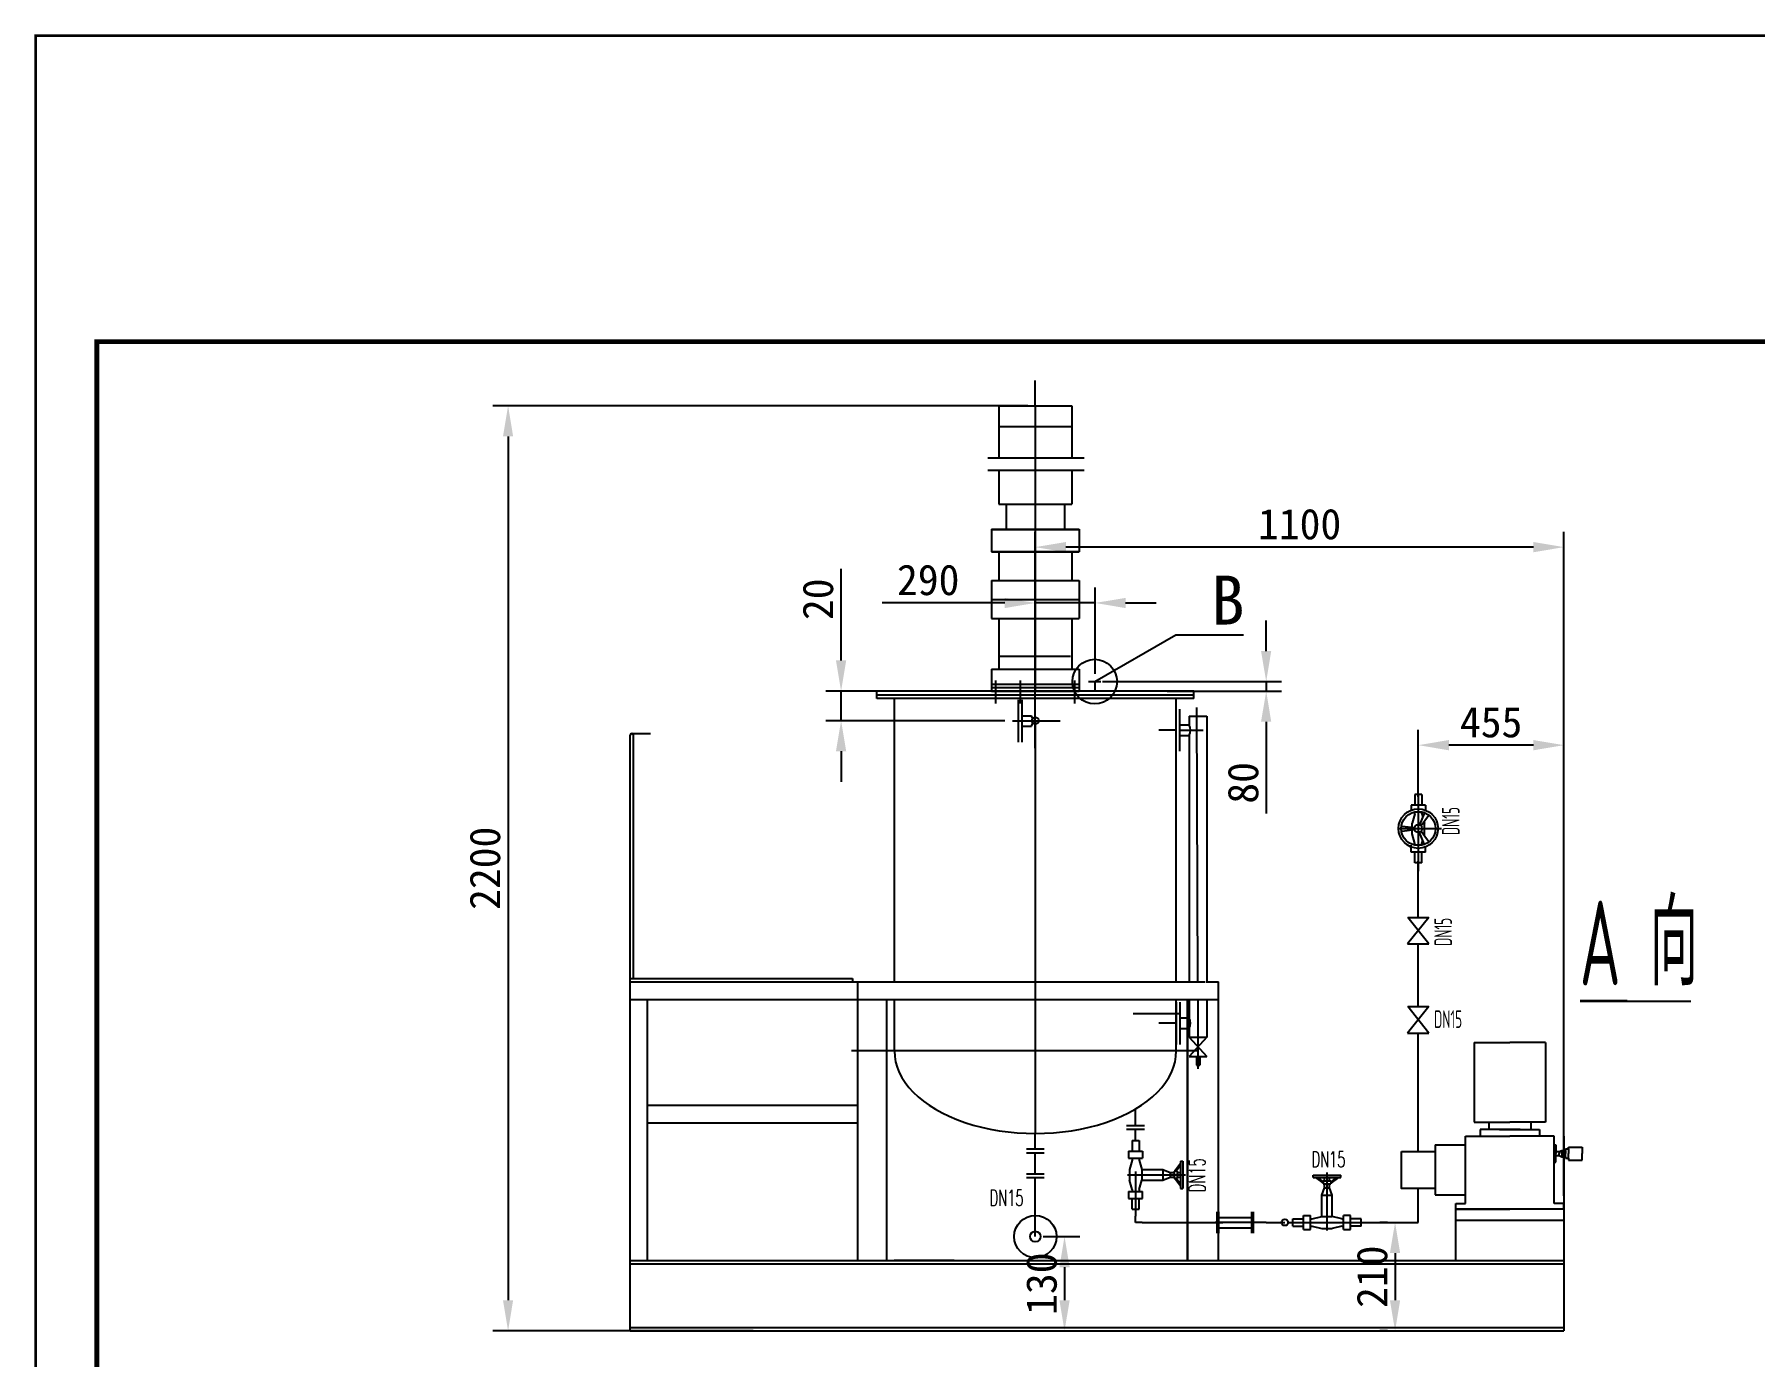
# Model space of a CAD drawing. Header units: millimetres. Extents: x 74 to 371, y 19 to 229.
# Drawn here: x 74.2 to 214.7, y 121.3 to 229.4 of the extents above; entities that cross this region are included whole.
import ezdxf
from ezdxf.enums import TextEntityAlignment as Align

# ---------------------------------------------------------------- set-up
doc = ezdxf.new("R2010")
doc.units = ezdxf.units.MM
doc.header["$PDMODE"] = 35
doc.layers.add('01-轮廓线', color=7, linetype='Continuous', lineweight=35)
doc.styles.add('HZ0', font='romans', dxfattribs={"width": 0.6, "bigfont": 'hztxt0'})
doc.styles.add('S', font='SimSun.ttf')
doc.styles.add('S1', font='isocp.shx', dxfattribs={"width": 0.6, "height": 4.5, "bigfont": 'chinese.shx'})
doc.dimstyles.new('ISO-25', dxfattribs={"dimtxt": 2.5, "dimasz": 2.5, "dimexe": 1.25, "dimexo": 0.625, "dimtad": 1, "dimtxsty": 'Standard', "dimcen": 2.5, "dimadec": 0, "dimazin": 0, "dimtfac": 1, "dimtmove": 0, "dimatfit": 3, "dimfxl": 0, "dimarcsym": 0})

# ---------------------------------------------------------------- blocks, each defined once
blk = doc.blocks.new('*D11')
at = {"color": 0, "lineweight": -2}
for p, q in [((155.96, 171.04), (155.96, 184.16)), ((160.84, 177.11), (160.84, 184.16)), ((153.46, 182.91), (143.46, 182.91)), ((160.84, 182.91), (155.96, 182.91)), ((163.34, 182.91), (165.84, 182.91))]:
    blk.add_line(p, q, dxfattribs=at)
at = {"color": 0}
for points in [[(153.46, 183.32), (153.46, 182.49), (155.96, 182.91)], [(163.34, 183.32), (163.34, 182.49), (160.84, 182.91)]]:
    blk.add_solid(points, dxfattribs=at)
at = {"layer": 'Defpoints', "color": 0}
for p in [(155.96, 182.91), (160.84, 176.48), (155.96, 170.42)]:
    blk.add_point(p, dxfattribs=at)
at = {"color": 0, "insert": (147.21, 184.78), "char_height": 2.5, "attachment_point": 5}
blk.add_mtext('\\A1;290', dxfattribs=at)
blk = doc.blocks.new('*D12')
at = {"color": 0, "lineweight": -2}
for p, q in [((187.26, 167.06), (187.26, 172.54)), ((199.16, 134.48), (199.16, 172.54)), ((196.66, 171.29), (189.76, 171.29))]:
    blk.add_line(p, q, dxfattribs=at)
at = {"color": 0}
for points in [[(189.76, 171.71), (189.76, 170.87), (187.26, 171.29)], [(196.66, 171.71), (196.66, 170.87), (199.16, 171.29)]]:
    blk.add_solid(points, dxfattribs=at)
at = {"layer": 'Defpoints', "color": 0}
for p in [(187.26, 171.29), (187.26, 166.44), (199.16, 133.85)]:
    blk.add_point(p, dxfattribs=at)
at = {"color": 0, "insert": (193.21, 173.16), "char_height": 2.5, "attachment_point": 5}
blk.add_mtext('\\A1;455', dxfattribs=at)
blk = doc.blocks.new('*D13')
at = {"color": 0, "lineweight": -2}
for p, q in [((155.96, 179.36), (155.96, 188.72)), ((199.16, 168.1), (199.16, 188.72)), ((196.66, 187.47), (158.46, 187.47))]:
    blk.add_line(p, q, dxfattribs=at)
at = {"color": 0}
for points in [[(158.46, 187.89), (158.46, 187.05), (155.96, 187.47)], [(196.66, 187.89), (196.66, 187.05), (199.16, 187.47)]]:
    blk.add_solid(points, dxfattribs=at)
at = {"layer": 'Defpoints', "color": 0}
for p in [(155.96, 187.47), (155.96, 178.73), (199.16, 167.48)]:
    blk.add_point(p, dxfattribs=at)
at = {"color": 0, "insert": (177.56, 189.34), "char_height": 2.5, "attachment_point": 5}
blk.add_mtext('\\A1;1100', dxfattribs=at)
blk = doc.blocks.new('*D14')
at = {"color": 0, "lineweight": -2}
for p, q in [((156.59, 131.14), (159.6, 131.14)), ((158.35, 128.64), (158.35, 125.94)), ((156.59, 123.44), (159.6, 123.44))]:
    blk.add_line(p, q, dxfattribs=at)
at = {"color": 0}
for points in [[(157.93, 128.64), (158.77, 128.64), (158.35, 131.14)], [(157.93, 125.94), (158.77, 125.94), (158.35, 123.44)]]:
    blk.add_solid(points, dxfattribs=at)
at = {"layer": 'Defpoints', "color": 0}
for p in [(155.96, 131.14), (155.96, 123.44), (158.35, 123.44)]:
    blk.add_point(p, dxfattribs=at)
at = {"color": 0, "insert": (156.48, 127.29), "char_height": 2.5, "attachment_point": 5, "rotation": 90}
blk.add_mtext('\\A1;130', dxfattribs=at)
blk = doc.blocks.new('*D15')
at = {"color": 0, "lineweight": -2}
for p, q in [((174.83, 178.98), (174.83, 181.48)), ((161.46, 176.48), (176.08, 176.48)), ((174.83, 176.48), (174.83, 175.71)), ((166.74, 175.71), (176.08, 175.71)), ((174.83, 173.21), (174.83, 165.71))]:
    blk.add_line(p, q, dxfattribs=at)
at = {"color": 0}
for points in [[(174.41, 178.98), (175.24, 178.98), (174.83, 176.48)], [(174.41, 173.21), (175.24, 173.21), (174.83, 175.71)]]:
    blk.add_solid(points, dxfattribs=at)
at = {"layer": 'Defpoints', "color": 0}
for p in [(160.84, 176.48), (166.12, 175.71), (174.83, 175.71)]:
    blk.add_point(p, dxfattribs=at)
at = {"color": 0, "insert": (172.95, 168.21), "char_height": 2.5, "attachment_point": 5, "rotation": 90}
blk.add_mtext('\\A1;80', dxfattribs=at)
blk = doc.blocks.new('*D16')
at = {"color": 0, "lineweight": -2}
for p, q in [((155.34, 199.02), (111.63, 199.02)), ((112.88, 196.52), (112.88, 125.94)), ((132.9, 123.44), (111.63, 123.44))]:
    blk.add_line(p, q, dxfattribs=at)
at = {"color": 0}
for points in [[(112.46, 196.52), (113.29, 196.52), (112.88, 199.02)], [(112.46, 125.94), (113.29, 125.94), (112.88, 123.44)]]:
    blk.add_solid(points, dxfattribs=at)
at = {"layer": 'Defpoints', "color": 0}
for p in [(155.96, 199.02), (112.88, 123.44), (133.53, 123.44)]:
    blk.add_point(p, dxfattribs=at)
at = {"color": 0, "insert": (111, 161.23), "char_height": 2.5, "attachment_point": 5, "rotation": 90}
blk.add_mtext('\\A1;2200', dxfattribs=at)
blk = doc.blocks.new('*D19')
at = {"color": 0, "lineweight": -2}
for p, q in [((140.09, 178.21), (140.09, 185.71)), ((149.67, 175.71), (138.84, 175.71)), ((140.09, 173.29), (140.09, 175.71)), ((153.46, 173.29), (138.84, 173.29)), ((140.09, 170.79), (140.09, 168.29))]:
    blk.add_line(p, q, dxfattribs=at)
at = {"color": 0}
for points in [[(139.67, 178.21), (140.51, 178.21), (140.09, 175.71)], [(139.67, 170.79), (140.51, 170.79), (140.09, 173.29)]]:
    blk.add_solid(points, dxfattribs=at)
at = {"layer": 'Defpoints', "color": 0}
for p in [(140.09, 175.71), (150.29, 175.71), (154.09, 173.29)]:
    blk.add_point(p, dxfattribs=at)
at = {"color": 0, "insert": (138.21, 183.21), "char_height": 2.5, "attachment_point": 5, "rotation": 90}
blk.add_mtext('\\A1;20', dxfattribs=at)
blk = doc.blocks.new('*D20')
at = {"color": 0, "lineweight": -2}
for p, q in [((184.74, 132.29), (184.11, 132.29)), ((185.36, 129.79), (185.36, 125.94)), ((184.74, 123.44), (184.11, 123.44))]:
    blk.add_line(p, q, dxfattribs=at)
at = {"color": 0}
for points in [[(184.94, 129.79), (185.78, 129.79), (185.36, 132.29)], [(184.94, 125.94), (185.78, 125.94), (185.36, 123.44)]]:
    blk.add_solid(points, dxfattribs=at)
at = {"layer": 'Defpoints', "color": 0}
for p in [(185.36, 132.29), (185.36, 123.44), (185.36, 123.44)]:
    blk.add_point(p, dxfattribs=at)
at = {"color": 0, "insert": (183.49, 127.86), "char_height": 2.5, "attachment_point": 5, "rotation": 90}
blk.add_mtext('\\A1;210', dxfattribs=at)

msp = doc.modelspace()

# ---------------------------------------------------------------- linework, layer by layer
at = {"color": 0}
for p, q in [((155.963, 199.017), (155.963, 201.079)), ((152.972, 199.017), (152.972, 194.768)), ((152.972, 199.017), (158.954, 199.017)), ((155.963, 199.017), (155.963, 175.709)), ((158.954, 199.017), (158.954, 194.768)), ((152.972, 197.33), (158.954, 197.33)), ((152.09, 194.768), (159.962, 194.768)), ((152.09, 193.759), (159.962, 193.759)), ((152.972, 193.759), (152.972, 190.982)), ((158.954, 193.759), (158.954, 190.982)), ((152.972, 190.982), (158.954, 190.982)), ((153.57, 190.982), (153.57, 188.915)), ((158.356, 190.982), (158.356, 188.915)), ((152.374, 188.928), (152.374, 187.101)), ((152.374, 188.928), (159.552, 188.928)), ((152.374, 188.915), (152.374, 187.088)), ((152.374, 188.915), (159.552, 188.915)), ((159.552, 188.928), (159.552, 187.101)), ((159.552, 188.915), (159.552, 187.088)), ((152.374, 187.101), (159.552, 187.101)), ((152.374, 187.088), (159.552, 187.088)), ((152.972, 187.101), (152.972, 184.731)), ((152.972, 187.088), (152.972, 185.698)), ((158.954, 187.101), (158.954, 184.731)), ((158.954, 187.088), (158.954, 185.698)), ((152.374, 184.731), (152.374, 181.634)), ((152.374, 184.731), (159.552, 184.731)), ((159.552, 184.731), (159.552, 181.634)), ((152.374, 183.186), (159.552, 183.186)), ((152.374, 181.634), (159.552, 181.634)), ((152.972, 181.634), (152.972, 177.506)), ((158.954, 181.634), (158.954, 177.506)), ((160.816, 176.481), (167.451, 180.311)), ((167.451, 180.311), (172.984, 180.311)), ((153.083, 178.567), (158.843, 178.567)), ((152.374, 177.506), (152.374, 175.709)), ((152.374, 177.506), (159.552, 177.506)), ((159.552, 177.506), (159.552, 175.709)), ((152.374, 176.263), (159.552, 176.263)), ((152.374, 176.008), (159.552, 176.008)), ((152.739, 174.687), (152.739, 176.575)), ((154.755, 174.687), (154.755, 176.575)), ((154.755, 174.687), (154.755, 176.575)), ((159.187, 174.687), (159.187, 176.575)), ((160.313, 176.481), (161.32, 176.481)), ((160.839, 176.481), (160.839, 175.709)), ((159.39, 175.709), (143.003, 175.709)), ((168.923, 175.709), (143.003, 175.709)), ((143.003, 175.111), (143.003, 175.709)), ((143.003, 175.41), (159.39, 175.41)), ((159.39, 175.111), (143.003, 175.111)), ((168.923, 175.111), (143.003, 175.111)), ((144.443, 151.949), (144.443, 175.111)), ((152.374, 175.709), (159.552, 175.709)), ((154.595, 171.535), (154.595, 174.991)), ((154.883, 171.535), (154.883, 174.991)), ((159.39, 175.41), (168.923, 175.41)), ((167.483, 151.949), (167.483, 175.111)), ((168.923, 175.111), (168.923, 175.709)), ((169.123, 174.36), (169.223, 151.949)), ((154.085, 173.291), (157.987, 173.291)), ((154.883, 173.695), (155.659, 173.695)), ((155.963, 173.291), (155.963, 139.565)), ((167.483, 170.789), (167.483, 174.245)), ((167.771, 170.789), (167.771, 174.245)), ((167.771, 172.949), (168.547, 172.949)), ((168.547, 173.669), (168.547, 172.949)), ((168.547, 173.669), (169.987, 173.669)), ((169.987, 173.669), (169.987, 151.949)), ((122.843, 123.437), (122.843, 172.105)), ((122.987, 172.242), (124.525, 172.242)), ((123.131, 152.237), (123.131, 172.105)), ((154.883, 172.831), (155.659, 172.831)), ((167.483, 172.517), (166.043, 172.517)), ((167.771, 172.517), (169.675, 172.517)), ((167.771, 172.085), (168.547, 172.085)), ((168.547, 172.085), (168.547, 151.949)), ((186.684, 166.401), (186.684, 165.978)), ((187.836, 166.401), (186.684, 166.401)), ((186.972, 167.265), (186.972, 166.401)), ((187.548, 167.265), (186.972, 167.265)), ((187.26, 167.265), (187.26, 160.982)), ((187.264, 165.931), (187.264, 166.802)), ((187.548, 167.265), (187.548, 166.401)), ((187.836, 166.401), (187.836, 165.978)), ((185.68, 164.472), (189.168, 164.472)), ((185.943, 164.667), (186.949, 164.555)), ((186.972, 165.677), (186.757, 164.904)), ((186.757, 164.576), (186.757, 164.904)), ((187.585, 165.825), (186.935, 165.825)), ((186.972, 165.677), (186.972, 165.825)), ((187.749, 165.71), (187.344, 164.783)), ((188.087, 165.514), (187.487, 164.7)), ((187.548, 165.677), (187.548, 165.825)), ((187.548, 165.677), (187.62, 165.415)), ((187.728, 165.027), (187.762, 164.904)), ((187.762, 164.04), (187.762, 164.904)), ((185.943, 164.276), (186.949, 164.389)), ((186.684, 162.542), (186.684, 163.118)), ((186.757, 164.04), (186.757, 164.367)), ((186.972, 163.267), (186.757, 164.04)), ((187.585, 163.118), (186.935, 163.118)), ((186.972, 163.118), (186.972, 163.267)), ((187.749, 163.234), (187.344, 164.161)), ((188.087, 163.429), (187.487, 164.244)), ((187.548, 163.267), (187.62, 163.528)), ((187.548, 163.118), (187.548, 163.267)), ((187.728, 163.917), (187.762, 164.04)), ((187.836, 162.542), (186.684, 162.542)), ((186.972, 161.678), (186.972, 162.542)), ((187.548, 161.678), (186.972, 161.678)), ((187.26, 157.214), (187.26, 161.812)), ((187.548, 161.678), (187.548, 162.542)), ((187.836, 162.542), (187.836, 162.965)), ((188.132, 157.214), (186.388, 155.054)), ((188.116, 155.054), (186.404, 157.214)), ((186.404, 157.214), (188.132, 157.214)), ((186.404, 157.214), (188.132, 157.214)), ((187.26, 157.214), (187.26, 157.436)), ((186.388, 155.054), (188.116, 155.054)), ((187.26, 149.928), (187.26, 155.054)), ((122.843, 152.237), (141.019, 152.237)), ((122.843, 125.165), (122.843, 151.949)), ((122.843, 151.949), (141.019, 151.949)), ((141.019, 152.237), (141.019, 151.949)), ((141.019, 151.949), (169.841, 151.949)), ((141.42, 151.949), (141.42, 129.197)), ((169.914, 151.949), (170.93, 151.949)), ((170.93, 129.197), (170.93, 151.949)), ((122.843, 150.509), (139.54, 150.509)), ((124.283, 129.197), (124.283, 150.509)), ((139.54, 150.509), (169.914, 150.509)), ((143.802, 150.509), (143.802, 129.197)), ((144.443, 146.311), (144.443, 150.509)), ((167.483, 146.311), (167.483, 150.509)), ((168.401, 150.509), (168.401, 129.197)), ((168.401, 129.197), (168.401, 150.509)), ((168.547, 150.509), (168.547, 147.423)), ((169.23, 150.509), (169.255, 144.835)), ((169.914, 150.509), (170.93, 150.509)), ((169.987, 150.509), (169.987, 147.423)), ((163.945, 149.356), (167.847, 149.356)), ((167.483, 150.303), (167.483, 146.847)), ((167.771, 150.303), (167.771, 146.847)), ((167.771, 149.007), (168.547, 149.007)), ((188.132, 149.928), (186.388, 147.768)), ((188.116, 147.768), (186.404, 149.928)), ((186.404, 149.928), (188.132, 149.928)), ((186.404, 149.928), (188.132, 149.928)), ((204.206, 150.382), (204.206, 150.382)), ((204.328, 150.382), (209.522, 150.382)), ((167.483, 148.575), (166.043, 148.575)), ((167.771, 148.143), (168.547, 148.143)), ((168.547, 147.423), (168.547, 148.143)), ((186.388, 147.768), (188.116, 147.768)), ((187.26, 143.309), (187.26, 147.768)), ((169.296, 146.311), (140.941, 146.311)), ((168.547, 147.423), (169.987, 147.423)), ((168.547, 147.423), (169.987, 145.857)), ((169.987, 147.423), (168.547, 145.857)), ((191.814, 146.985), (194.739, 146.985)), ((191.814, 146.985), (191.814, 140.501)), ((197.664, 146.985), (194.739, 146.985)), ((197.664, 146.985), (197.664, 140.501)), ((168.547, 145.857), (169.987, 145.857)), ((169.123, 145.857), (169.123, 145.137)), ((169.123, 145.137), (169.411, 145.137)), ((169.411, 145.857), (169.411, 145.137)), ((187.26, 138.105), (187.26, 143.309)), ((124.283, 141.869), (138.1, 141.869)), ((138.1, 141.869), (141.42, 141.869)), ((164.153, 140.198), (164.153, 141.565)), ((124.283, 140.429), (138.1, 140.429)), ((138.1, 140.429), (141.42, 140.429)), ((155.963, 138.284), (155.963, 139.565)), ((164.883, 140.198), (163.423, 140.198)), ((164.883, 139.895), (163.423, 139.895)), ((164.153, 138.978), (164.153, 139.895)), ((191.105, 133.852), (191.105, 139.335)), ((191.105, 139.335), (194.739, 139.335)), ((191.814, 140.501), (194.739, 140.501)), ((194.739, 139.886), (192.323, 139.886)), ((192.323, 139.886), (192.323, 139.335)), ((193.032, 140.501), (193.032, 139.886)), ((193.893, 139.886), (194.739, 139.886)), ((197.664, 140.501), (194.739, 140.501)), ((195.585, 139.886), (194.739, 139.886)), ((194.739, 139.886), (197.156, 139.886)), ((198.373, 139.335), (194.739, 139.335)), ((196.447, 140.501), (196.447, 139.886)), ((197.156, 139.886), (197.156, 139.335)), ((198.373, 133.852), (198.373, 139.335)), ((199.163, 139.335), (199.163, 129.197)), ((156.693, 138.271), (155.233, 138.271)), ((156.693, 137.968), (155.233, 137.968)), ((155.963, 136.238), (155.963, 137.963)), ((163.577, 138.114), (164.729, 138.114)), ((163.577, 138.114), (163.577, 137.538)), ((163.865, 138.978), (163.865, 138.114)), ((163.865, 138.978), (164.441, 138.978)), ((164.441, 138.978), (164.441, 138.114)), ((164.729, 138.114), (164.729, 137.538)), ((188.647, 138.623), (191.105, 138.623)), ((191.105, 134.555), (191.105, 138.623)), ((198.375, 138.636), (198.502, 138.636)), ((198.502, 138.636), (198.502, 137.922)), ((198.502, 138.084), (198.757, 138.084)), ((198.502, 137.208), (198.502, 137.922)), ((198.502, 137.761), (198.757, 137.761)), ((198.757, 138.084), (198.989, 138.178)), ((198.757, 138.084), (198.757, 137.922)), ((198.757, 137.761), (198.757, 137.922)), ((198.757, 137.761), (198.989, 137.666)), ((198.989, 137.922), (198.989, 138.178)), ((198.989, 138.178), (199.281, 138.178)), ((198.989, 137.922), (198.989, 137.666)), ((199.281, 138.178), (199.281, 138.307)), ((199.281, 138.307), (199.538, 138.307)), ((199.281, 138.178), (199.281, 137.922)), ((199.281, 137.666), (199.281, 137.922)), ((199.538, 138.307), (199.538, 138.452)), ((199.538, 138.452), (200.639, 138.452)), ((199.538, 138.307), (199.538, 137.922)), ((199.538, 137.538), (199.538, 137.922)), ((200.639, 138.452), (200.639, 137.922)), ((200.639, 137.392), (200.639, 137.922)), ((163.577, 137.538), (164.729, 137.538)), ((163.865, 137.389), (163.65, 136.616)), ((163.65, 136.616), (163.65, 135.752)), ((163.865, 137.538), (163.865, 137.389)), ((164.153, 136.455), (164.153, 133.103)), ((164.441, 137.538), (164.441, 137.389)), ((164.441, 137.389), (164.655, 136.616)), ((164.655, 136.616), (166.377, 136.616)), ((164.655, 136.616), (164.655, 135.752)), ((166.377, 136.616), (166.377, 135.752)), ((166.377, 136.616), (166.985, 136.378)), ((166.985, 136.378), (166.985, 135.991)), ((166.985, 136.378), (167.311, 136.378)), ((167.543, 136.487), (167.311, 136.487)), ((167.311, 136.487), (167.311, 135.882)), ((167.825, 137.122), (167.352, 136.487)), ((167.825, 136.953), (167.478, 136.487)), ((167.543, 136.487), (167.543, 135.882)), ((167.543, 136.378), (167.825, 136.378)), ((167.825, 137.313), (167.825, 135.055)), ((167.825, 137.313), (168.026, 137.313)), ((168.026, 137.313), (168.026, 135.055)), ((179.798, 131.635), (179.798, 136.386)), ((198.375, 137.208), (198.502, 137.208)), ((198.989, 137.666), (199.281, 137.666)), ((199.281, 137.666), (199.281, 137.538)), ((199.281, 137.538), (199.538, 137.538)), ((199.538, 137.538), (199.538, 137.392)), ((199.538, 137.392), (200.639, 137.392)), ((156.693, 136.238), (155.233, 136.238)), ((156.693, 135.935), (155.233, 135.935)), ((155.963, 131.143), (155.963, 135.935)), ((163.496, 136.184), (168.247, 136.184)), ((163.865, 134.979), (163.65, 135.752)), ((163.865, 134.979), (163.865, 134.831)), ((164.441, 134.979), (164.655, 135.752)), ((164.441, 134.979), (164.441, 134.831)), ((164.655, 135.752), (166.377, 135.752)), ((166.377, 135.752), (166.985, 135.991)), ((166.985, 135.991), (167.311, 135.991)), ((167.543, 135.882), (167.311, 135.882)), ((167.825, 135.247), (167.352, 135.882)), ((167.825, 135.416), (167.478, 135.882)), ((167.543, 135.991), (167.825, 135.991)), ((167.825, 135.055), (168.026, 135.055)), ((178.669, 135.964), (178.669, 136.166)), ((178.669, 136.166), (180.927, 136.166)), ((178.669, 135.964), (180.927, 135.964)), ((178.861, 135.964), (179.496, 135.492)), ((179.03, 135.964), (179.496, 135.617)), ((179.366, 134.516), (179.605, 135.124)), ((179.496, 135.682), (180.101, 135.682)), ((179.496, 135.682), (179.496, 135.451)), ((179.496, 135.451), (180.101, 135.451)), ((179.605, 135.682), (179.605, 135.964)), ((179.605, 135.124), (179.605, 135.451)), ((179.605, 135.124), (179.992, 135.124)), ((179.992, 135.682), (179.992, 135.964)), ((179.992, 135.124), (179.992, 135.451)), ((180.23, 134.516), (179.992, 135.124)), ((180.567, 135.964), (180.101, 135.617)), ((180.736, 135.964), (180.101, 135.492)), ((180.101, 135.682), (180.101, 135.451)), ((180.927, 135.964), (180.927, 136.166)), ((187.26, 132.292), (187.26, 135.073)), ((163.577, 134.831), (163.577, 134.255)), ((163.577, 134.831), (164.729, 134.831)), ((163.577, 134.255), (164.729, 134.255)), ((163.865, 133.391), (163.865, 134.255)), ((164.441, 133.391), (164.441, 134.255)), ((164.729, 134.255), (164.729, 134.831)), ((179.366, 132.794), (179.366, 134.516)), ((179.366, 134.516), (180.23, 134.516)), ((180.23, 132.794), (180.23, 134.516)), ((188.647, 134.555), (191.105, 134.555)), ((190.316, 133.391), (190.316, 133.852)), ((190.316, 133.852), (191.105, 133.852)), ((199.163, 133.852), (198.373, 133.852)), ((199.163, 133.391), (199.163, 133.852)), ((163.865, 133.391), (164.441, 133.391)), ((164.153, 133.391), (164.153, 132.815)), ((164.153, 132.292), (164.153, 132.815)), ((164.691, 132.292), (164.153, 132.292)), ((164.691, 132.292), (171.281, 132.292)), ((173.764, 132.292), (170.656, 132.292)), ((170.786, 133.159), (170.786, 131.426)), ((170.93, 133.159), (170.93, 131.426)), ((170.93, 132.69), (173.62, 132.69)), ((173.62, 133.159), (173.62, 131.426)), ((173.764, 133.159), (173.764, 131.426)), ((174.823, 132.292), (173.764, 132.292)), ((174.823, 132.292), (176.349, 132.292)), ((176.608, 132.292), (177.005, 132.292)), ((177.005, 132.004), (177.005, 132.58)), ((177.005, 132.58), (177.869, 132.58)), ((177.005, 132.292), (182.592, 132.292)), ((177.869, 131.716), (177.869, 132.868)), ((177.869, 132.868), (178.445, 132.868)), ((178.445, 131.716), (178.445, 132.868)), ((178.445, 132.58), (178.593, 132.58)), ((178.593, 132.58), (179.366, 132.794)), ((179.366, 132.794), (180.23, 132.794)), ((181.003, 132.58), (180.23, 132.794)), ((181.003, 132.58), (181.152, 132.58)), ((181.728, 132.868), (181.152, 132.868)), ((181.152, 131.716), (181.152, 132.868)), ((181.728, 131.716), (181.728, 132.868)), ((182.592, 132.58), (181.728, 132.58)), ((182.592, 132.004), (182.592, 132.58)), ((182.592, 132.292), (183.463, 132.292)), ((183.463, 132.292), (187.26, 132.292)), ((199.163, 133.391), (190.316, 133.391)), ((190.316, 129.197), (190.316, 133.391)), ((190.316, 133.391), (194.739, 133.391)), ((190.316, 132.47), (199.163, 132.47)), ((199.163, 133.391), (194.739, 133.391)), ((170.93, 131.859), (173.62, 131.859)), ((177.005, 132.004), (177.869, 132.004)), ((177.869, 131.716), (178.445, 131.716)), ((178.445, 132.004), (178.593, 132.004)), ((178.593, 132.004), (179.366, 131.79)), ((179.366, 131.79), (180.23, 131.79)), ((181.003, 132.004), (180.23, 131.79)), ((181.003, 132.004), (181.152, 132.004)), ((181.152, 131.716), (181.728, 131.716)), ((182.592, 132.004), (181.728, 132.004)), ((122.843, 129.197), (199.163, 129.197)), ((122.843, 128.909), (199.163, 128.909)), ((149.319, 129.197), (144.423, 129.197)), ((199.163, 129.197), (199.163, 123.437)), ((122.843, 123.725), (199.163, 123.725)), ((122.843, 123.437), (199.163, 123.437))]:
    msp.add_line(p, q, dxfattribs=at)
msp.add_line((188.647, 138.623), (188.647, 134.555))
for points, const_width in [([(74.269, 19.261), (371.269, 19.261), (371.269, 229.261), (74.269, 229.261)], 0.2), ([(79.269, 24.261), (366.269, 24.261), (366.269, 204.261), (79.269, 204.261)], 0.4)]:
    msp.add_lwpolyline(points, close=True, dxfattribs=dict(const_width=const_width))
msp.add_lwpolyline([(185.873, 138.105), (188.647, 138.105), (188.647, 135.073), (185.873, 135.073)], close=True, dxfattribs=at)
for centre, radius in [((160.816, 176.481), 1.824), ((155.963, 173.291), 0.277), ((187.26, 164.472), 1.613), ((187.26, 164.472), 1.392), ((187.26, 164.472), 0.322), ((155.963, 131.143), 1.728), ((176.349, 132.292), 0.259), ((155.963, 131.143), 0.432)]:
    msp.add_circle(centre, radius, dxfattribs=at)
for centre, radius, start, end in [((154.669, 173.263), 1.08, 336.42652, 23.57348), ((167.557, 172.517), 1.08, 336.42652, 23.57348), ((122.987, 172.098), 0.144, 2.60008, 177.39992), ((185.95, 164.724), 0.0576, 169.08297, 263.60933), ((187.696, 165.733), 0.0576, 336.39067, 70.91703), ((188.134, 165.48), 0.0576, 49.08297, 143.60933), ((185.95, 164.219), 0.0576, 96.39067, 190.91703), ((187.696, 163.211), 0.0576, 289.08297, 23.60933), ((188.134, 163.463), 0.0576, 216.39067, 310.91703), ((167.557, 148.575), 1.08, 336.42652, 23.57348)]:
    msp.add_arc(centre, radius, start, end, dxfattribs=at)
msp.add_ellipse((155.963, 146.311), major_axis=(-11.52, 0), ratio=0.5857359, start_param=0, end_param=3.1415927, dxfattribs=at)
at = {"layer": '01-轮廓线', "color": 0}
msp.add_line((204.328, 150.382), (200.486, 150.382), dxfattribs=at)

# ---------------------------------------------------------------- texts
at = {"color": 0, "style": 'S'}
msp.add_text('B', height=4, dxfattribs=at).set_placement((171.697, 183.145), align=Align.MIDDLE_CENTER)
at = {"color": 0, "style": 'S1', "width": 0.6}
msp.add_text('DN15', height=1.44, rotation=90, dxfattribs=at).set_placement((189.909, 165.092), align=Align.MIDDLE)
for s, height, p in [('A 向', 6.912, (200.449, 151.679)), ('DN15', 1.44, (188.549, 148.181))]:
    msp.add_text(s, height=height, dxfattribs=at).set_placement(p)
msp.add_text('DN15', height=1.44, rotation=90, dxfattribs=at).set_placement((190.006, 154.89))
at = {"style": 'HZ0', "width": 0.6}
for p in [(178.533, 136.805), (152.231, 133.658)]:
    msp.add_text('DN15', height=1.296, dxfattribs=at).set_placement(p)
msp.add_text('DN15', height=1.296, rotation=90, dxfattribs=at).set_placement((169.837, 134.77))

# ---------------------------------------------------------------- dimensions: what is measured, and where the dimension line sits
at = {"color": 0}
for base, p1, p2, text, picture, middle in [((112.878, 123.437), (155.963, 199.017), (133.528, 123.437), '2200', '*D16', (111.003, 161.227)), ((140.089, 175.709), (154.085, 173.291), (150.291, 175.709), '20', '*D19', (138.214, 183.209)), ((174.827, 175.709), (160.839, 176.481), (166.117, 175.709), '80', '*D15', (172.952, 168.209)), ((185.362, 123.437), (185.362, 132.292), (185.362, 123.437), '210', '*D20', (183.487, 127.865)), ((158.35, 123.437), (155.963, 131.143), (155.963, 123.437), '130', '*D14', (156.475, 127.29))]:
    dim = msp.add_linear_dim(base=base, p1=p1, p2=p2, angle=90, text=text, dimstyle='ISO-25', override={"dimtp": -0.009, "dimtm": 0.034, "dimtfac": 0.5, "dimtolj": 1}, dxfattribs=at)
    dim.commit()
    dim.dimension.update_dxf_attribs({"geometry": picture, "text_midpoint": middle})
for base, p1, p2, text, picture, middle in [((155.963, 187.468), (199.163, 167.475), (155.963, 178.734), '1100', '*D13', (177.563, 189.343)), ((155.963, 182.907), (160.839, 176.481), (155.963, 170.416), '290', '*D11', (147.213, 184.782)), ((187.26, 171.289), (199.163, 133.852), (187.26, 166.438), '455', '*D12', (193.211, 173.164))]:
    dim = msp.add_linear_dim(base=base, p1=p1, p2=p2, text=text, dimstyle='ISO-25', override={"dimtp": -0.009, "dimtm": 0.034, "dimtfac": 0.5, "dimtolj": 1}, dxfattribs=at)
    dim.commit()
    dim.dimension.update_dxf_attribs({"geometry": picture, "text_midpoint": middle})

doc.saveas('drawing.dxf')
